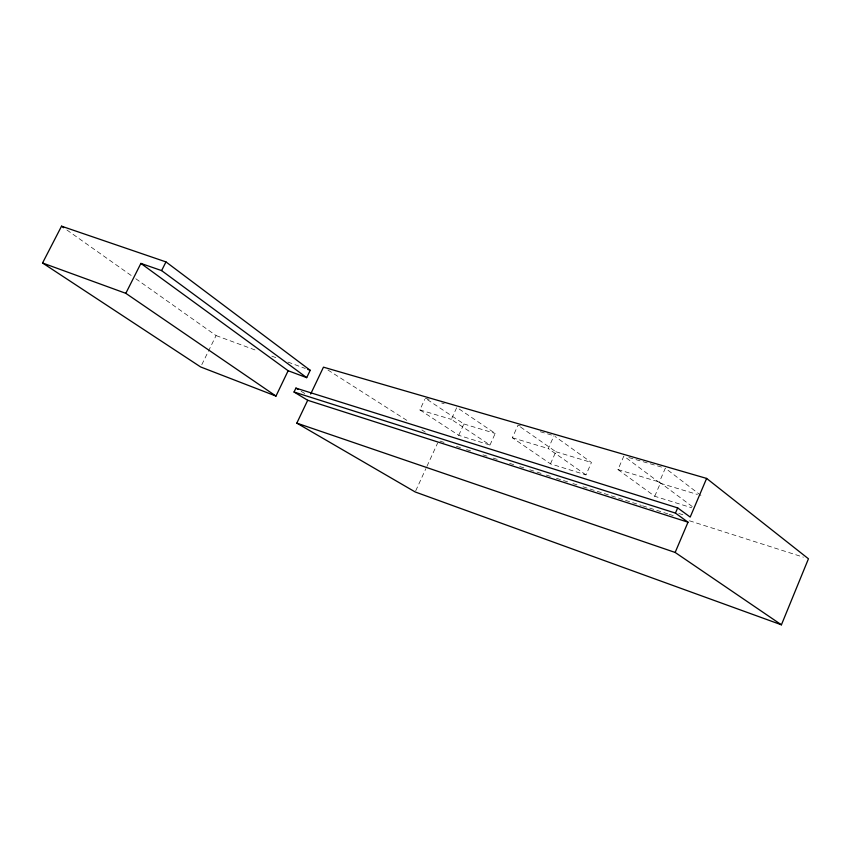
<?xml version="1.0" encoding="UTF-8"?>
<svg xmlns="http://www.w3.org/2000/svg" width="851" height="851" viewBox="0 0 851 851"><rect width="100%" height="100%" fill="white"/><g stroke="black" fill="none" stroke-linecap="round" stroke-linejoin="round"><path stroke-width="0.64" stroke-dasharray="4.25 3.19" d="M692.278 506.568L659.365 482.038L665.322 468.188L701.139 495.59M654.738 496.271L660.333 483.272L623.836 456.093L617.964 469.571L654.738 496.271L691.757 507.792M520.472 425.968L517.993 425.245L512.355 437.754L550.469 463.848L585.988 474.89L591.445 462.487L555.065 436.499M550.469 463.848L555.852 451.743L517.993 425.245M585.988 474.89L548.278 448.573L553.99 435.733M489.974 445.03L495.218 433.436L456.806 407.416L451.328 419.373L489.974 445.03L458.732 435.318L419.883 409.905L424.745 399.396M458.732 435.318L463.901 423.989L426.394 398.959M415.724 490.804L425.872 468.667M426.947 466.327L437.637 443.02M201.804 364.654L216.08 335.581L133.947 277.437M425.287 398.225L429.074 399.321M441.68 403.002L444.201 403.736M540.332 431.755L552.746 435.372M628.868 457.561L662.812 467.454M419.883 409.905L451.328 419.373M512.355 437.754L548.278 448.573M617.964 469.571L659.365 482.038M463.901 423.989L495.218 433.436M555.852 451.743L591.445 462.487M660.333 483.272L697.426 494.463M678.811 513.461L685.14 515.461M439.967 441.095L445.03 442.711M456.434 446.35L461.497 447.966M466.561 449.583L471.624 451.211M483.017 454.849L488.091 456.466M493.154 458.083L498.218 459.7M509.611 463.338L514.674 464.954M519.738 466.571L524.812 468.188M529.875 469.816L541.268 473.454M546.331 475.071L551.395 476.688M556.469 478.305L567.862 481.943M572.925 483.559L577.989 485.176M583.052 486.793L641.303 505.409M642.569 505.813L667.897 513.898M669.163 514.302L674.226 515.919M689.416 520.769L803.387 557.171M216.08 335.581L256.959 350.655M271.82 356.144L276.777 357.963M287.925 362.079L305.264 368.472M301.148 391.3L305.349 393.853M327.943 370.015L408.491 421.415M421.915 429.978L425.277 432.127M66.942 230.015L132.862 276.671"/><path stroke-width="1.28" d="M781.42 624.815L675.151 552.448L688.012 522.195L307.7 400.278L296.818 423.128L415.192 491.963L781.42 624.815L808.45 558.788L706.628 478.422L323.465 367.164L310.658 394.066M706.628 478.422L690.193 517.068L677.673 507.898L295.914 388.109L294.042 392.024L307.7 400.278M688.012 522.195L675.449 513.089L677.673 507.898M288.149 370.738L306.711 377.653L310.221 370.302L165.966 261.906L61.538 226.185L42.55 262.991L200.666 366.972L275.979 396.077L288.149 370.738L140.894 263.406L125.81 293.329L275.979 396.077M306.711 377.653L161.616 270.597L165.966 261.906M294.042 392.024L675.449 513.089M296.818 423.128L675.151 552.448M140.894 263.406L161.616 270.597M42.55 262.991L125.81 293.329M307.743 369.387L310.221 370.302M295.914 388.109L298.01 389.386M61.538 226.185L63.697 227.717"/></g></svg>
